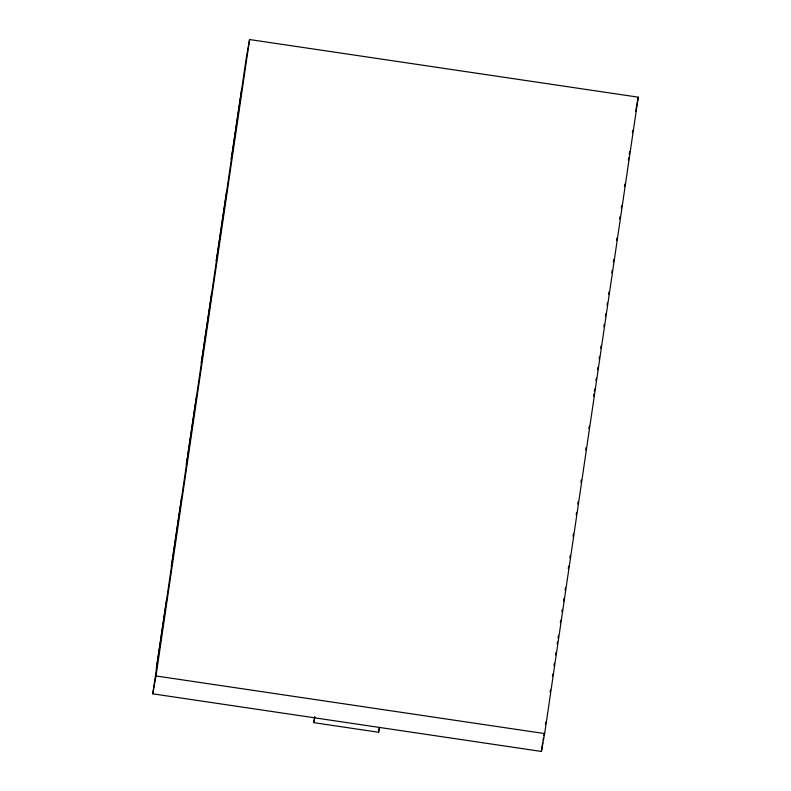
<?xml version="1.0" encoding="UTF-8"?>
<svg xmlns="http://www.w3.org/2000/svg" width="791" height="791" viewBox="0 0 791 791"><rect width="100%" height="100%" fill="white"/><g stroke="black" fill="none" stroke-linecap="round" stroke-linejoin="round"><path stroke-width="1.19" d="M152.762 693.826L246.347 57.417L249.59 39.55L638.238 97.174L544.653 733.583L541.41 751.45L152.762 693.826L156.005 675.959L249.59 39.55M379.472 727.443L378.592 732.268L313.819 722.667L314.709 716.577M378.592 732.268L379.126 728.62M541.41 751.45L542.666 742.897M543.022 740.455L543.387 738.013M543.743 735.561L544.099 733.119M545.355 724.566L545.721 722.124M550.14 692.085L550.487 689.683M552.434 676.473L552.78 674.07M554.016 665.666L554.372 663.263M555.608 654.879L555.954 652.486M557.19 644.131L557.536 641.748M558.06 638.169L558.416 635.786M560.344 622.655L560.7 620.273M561.936 611.868L562.282 609.475M563.518 601.061L563.874 598.668M565.11 590.254L565.466 587.861M568.284 568.64L568.64 566.247M569.876 557.833L570.232 555.44M573.04 536.347L573.386 533.955M576.204 514.852L576.55 512.449M577.786 504.045L578.142 501.642M580.97 482.431L581.316 480.028M585.736 450.03L586.082 447.647M588.89 428.554L589.246 426.161M593.645 396.212L594.001 393.809M594.348 391.407L594.703 389.014M595.939 380.6L596.295 378.207M597.531 369.793L597.887 367.4M599.123 358.985L599.469 356.593M600.705 348.208L601.061 345.815M603.869 326.723L604.215 324.34M605.441 315.985L605.797 313.602M607.033 305.197L607.379 302.795M608.615 294.39L608.971 291.988M611.799 272.776L612.155 270.374M613.391 261.969L613.737 259.567M616.555 240.415L616.911 238.032M619.719 218.939L620.065 216.546M621.301 208.171L621.647 205.769M624.475 186.557L624.831 184.155M628.361 160.138L628.716 157.745M629.24 154.136L629.596 151.734M632.385 132.769L632.731 130.406M241.482 90.51L231.239 158.981L232.119 154.156M226.503 192.332L216.269 260.803L217.149 255.977M211.533 294.163L201.3 362.634L202.17 357.799M196.554 395.984L186.32 464.455L187.2 459.63M181.584 497.816L171.35 566.287L172.22 561.452M166.614 599.637L156.371 668.108L157.251 663.283M313.819 722.667L314.699 717.832M635.648 111.472L638.238 97.174M156.005 675.959L544.653 733.583"/></g></svg>
